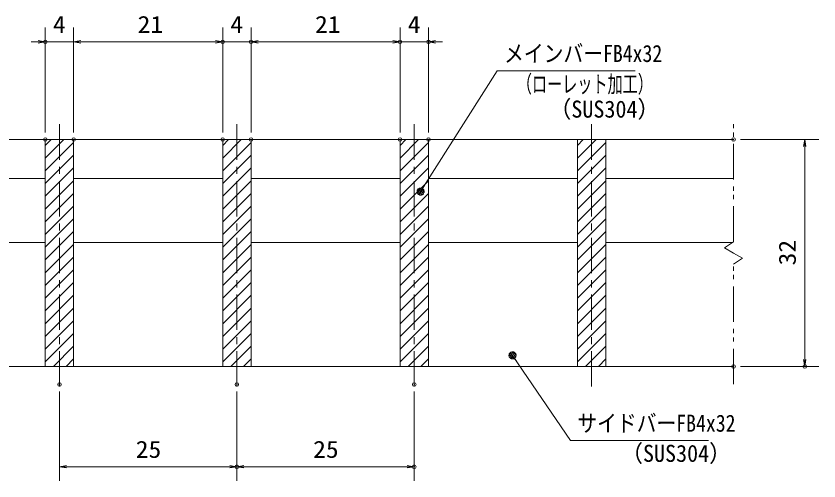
# Model space of a CAD drawing. Units: millimetres, scale not verified, with parts at other scales. Extents: x -1050 to 1050, y -742 to 742.
# Drawn here: x -651 to -85, y -475 to -147 of the extents above; entities that cross this region are included whole.
import ezdxf
from ezdxf.enums import TextEntityAlignment as Align

# ---------------------------------------------------------------- set-up
doc = ezdxf.new("R2010")
doc.units = ezdxf.units.MM
doc.header["$LTSCALE"] = 5
doc.header["$PDMODE"] = 32
doc.header["$PDSIZE"] = 2.5
doc.linetypes.add('CHAIN1', pattern=[8, 5, -1, 1, -1])
doc.linetypes.add('DOUBLE_CHAIN1', pattern=[8.8, 5, -1, 0.6, -0.6, 0.6, -1])
for name, color, linetype, lineweight in [('0-1_寸法注釈', 2, 'Continuous', 9), ('0-2_想像線', 134, 'DOUBLE_CHAIN1', 9), ('0-3_ハッチング', 4, 'Continuous', 9), ('0-4_0', 2, 'Continuous', 9), ('0-5_DEFPOINTS', 134, 'Continuous', 9), ('0-7_蓋', 5, 'Continuous', 9), ('0-9_中心線', 6, 'CHAIN1', 9)]:
    doc.layers.add(name, color=color, linetype=linetype, lineweight=lineweight)
doc.styles.add('ＭＳ ゴシック', font='')
doc.styles.get('ＭＳ ゴシック').set_extended_font_data('MS Gothic')

# ---------------------------------------------------------------- blocks, each defined once
blk = doc.blocks.new('_OPEN')
at = {"layer": '0-4_0'}
blk.add_line((0, 0), (-5, 0), dxfattribs=at)
blk.add_lwpolyline([(-5, 0.833), (0, 0), (-5, -0.833)], dxfattribs=at)
blk = doc.blocks.new('_Dot')
at = {"layer": '0-4_0'}
for p, q in [((-2.5, 0), (-5, 0)), ((2.445, 0.5), (-2.445, 0.5)), ((1.997, 1.5), (-1.997, 1.5)), ((2.289, -0.995), (-2.289, -0.995)), ((1.499, -1.995), (-1.499, -1.995))]:
    blk.add_line(p, q, dxfattribs=at)
for points in [[(2.5, 0), (2.48, 0.313), (2.421, 0.622), (2.324, 0.92), (2.191, 1.204), (2.023, 1.469), (1.822, 1.711), (1.594, 1.926), (1.34, 2.111), (1.064, 2.262), (0.773, 2.378), (0.468, 2.456), (0.157, 2.495), (-0.157, 2.495), (-0.468, 2.456), (-0.773, 2.378), (-1.064, 2.262), (-1.34, 2.111), (-1.594, 1.926), (-1.822, 1.711), (-2.023, 1.469), (-2.191, 1.204), (-2.324, 0.92), (-2.421, 0.622), (-2.48, 0.313), (-2.5, 0), (0, 0)], [(-2.5, 0), (-2.48, -0.313), (-2.421, -0.622), (-2.324, -0.92), (-2.191, -1.204), (-2.023, -1.469), (-1.822, -1.711), (-1.594, -1.926), (-1.34, -2.111), (-1.064, -2.262), (-0.773, -2.378), (-0.468, -2.456), (-0.157, -2.495), (0.157, -2.495), (0.468, -2.456), (0.773, -2.378), (1.064, -2.262), (1.34, -2.111), (1.594, -1.926), (1.822, -1.711), (2.023, -1.469), (2.191, -1.204), (2.324, -0.92), (2.421, -0.622), (2.48, -0.313), (2.5, 0), (0, 0)]]:
    blk.add_lwpolyline(points, close=True, dxfattribs=at)

msp = doc.modelspace()

# ---------------------------------------------------------------- linework, layer by layer
at = {"layer": '0-1_寸法注釈'}
for p, q in [((-630.45, -228.808), (-630.45, -154.9)), ((-610.45, -228.808), (-610.45, -154.9)), ((-610.45, -228.808), (-610.45, -154.9)), ((-505.45, -228.808), (-505.45, -154.9)), ((-505.45, -228.808), (-505.45, -154.9)), ((-485.45, -228.808), (-485.45, -154.9)), ((-485.45, -228.808), (-485.45, -154.9)), ((-380.45, -228.808), (-380.45, -154.9)), ((-380.45, -228.808), (-380.45, -154.9)), ((-360.45, -228.808), (-360.45, -154.9)), ((-635.45, -164.9), (-640.45, -164.9)), ((-610.45, -164.9), (-630.45, -164.9)), ((-605.45, -164.9), (-600.45, -164.9)), ((-605.45, -164.9), (-510.45, -164.9)), ((-510.45, -164.9), (-515.45, -164.9)), ((-505.45, -164.9), (-485.45, -164.9)), ((-480.45, -164.9), (-385.45, -164.9)), ((-480.45, -164.9), (-475.45, -164.9)), ((-385.45, -164.9), (-390.45, -164.9)), ((-380.45, -164.9), (-360.45, -164.9)), ((-355.45, -164.9), (-350.45, -164.9)), ((-140.45, -233.808), (-85.285, -233.808)), ((-95.285, -238.808), (-95.285, -388.808)), ((-140.45, -393.808), (-85.285, -393.808)), ((-620.45, -411.51), (-620.45, -474.529)), ((-495.45, -411.51), (-495.45, -474.529)), ((-495.45, -411.51), (-495.45, -474.529)), ((-370.45, -411.51), (-370.45, -474.529)), ((-615.45, -464.529), (-500.45, -464.529)), ((-490.45, -464.529), (-375.45, -464.529))]:
    msp.add_line(p, q, dxfattribs=at)
for points in [[(-214.764, -185.417), (-311.954, -185.417), (-365.465, -269.666)], [(-163.143, -446.117), (-260.333, -446.117), (-300.643, -386.797)]]:
    msp.add_lwpolyline(points, dxfattribs=at)
at = {"layer": '0-2_想像線'}
for p, q in [((-145.45, -305.859), (-145.45, -221.308)), ((-145.45, -305.859), (-151.743, -310.072)), ((-151.743, -310.072), (-145.45, -313.808)), ((-145.45, -406.308), (-145.45, -321.757))]:
    msp.add_line(p, q, dxfattribs=at)
msp.add_lwpolyline([(-145.45, -321.757), (-139.157, -317.545), (-145.45, -313.808)], dxfattribs=at)
at = {"layer": '0-3_ハッチング'}
for p, q in [((-630.45, -237.907), (-626.352, -233.808)), ((-630.45, -246.887), (-617.372, -233.808)), ((-630.45, -255.867), (-610.45, -235.867)), ((-505.45, -237.907), (-501.352, -233.808)), ((-505.45, -246.887), (-492.372, -233.808)), ((-505.45, -255.867), (-485.45, -235.867)), ((-380.45, -237.907), (-376.352, -233.808)), ((-380.45, -246.887), (-367.372, -233.808)), ((-380.45, -255.867), (-360.45, -235.867)), ((-255.45, -237.907), (-251.352, -233.808)), ((-255.45, -246.887), (-242.372, -233.808)), ((-255.45, -255.867), (-235.45, -235.867)), ((-630.45, -264.847), (-610.45, -244.847)), ((-505.45, -264.847), (-485.45, -244.847)), ((-380.45, -264.847), (-360.45, -244.847)), ((-255.45, -264.847), (-235.45, -244.847)), ((-630.45, -273.828), (-610.45, -253.828)), ((-505.45, -273.828), (-485.45, -253.828)), ((-380.45, -273.828), (-360.45, -253.828)), ((-255.45, -273.828), (-235.45, -253.828)), ((-630.45, -282.808), (-610.45, -262.808)), ((-505.45, -282.808), (-485.45, -262.808)), ((-380.45, -282.808), (-360.45, -262.808)), ((-255.45, -282.808), (-235.45, -262.808)), ((-630.45, -291.788), (-610.45, -271.788)), ((-505.45, -291.788), (-485.45, -271.788)), ((-380.45, -291.788), (-360.45, -271.788)), ((-255.45, -291.788), (-235.45, -271.788)), ((-630.45, -300.768), (-610.45, -280.768)), ((-505.45, -300.768), (-485.45, -280.768)), ((-380.45, -300.768), (-360.45, -280.768)), ((-255.45, -300.768), (-235.45, -280.768)), ((-630.45, -309.749), (-610.45, -289.749)), ((-505.45, -309.749), (-485.45, -289.749)), ((-380.45, -309.749), (-360.45, -289.749)), ((-255.45, -309.749), (-235.45, -289.749)), ((-630.45, -318.729), (-610.45, -298.729)), ((-505.45, -318.729), (-485.45, -298.729)), ((-380.45, -318.729), (-360.45, -298.729)), ((-255.45, -318.729), (-235.45, -298.729)), ((-630.45, -327.709), (-610.45, -307.709)), ((-505.45, -327.709), (-485.45, -307.709)), ((-380.45, -327.709), (-360.45, -307.709)), ((-255.45, -327.709), (-235.45, -307.709)), ((-630.45, -336.689), (-610.45, -316.689)), ((-505.45, -336.689), (-485.45, -316.689)), ((-380.45, -336.689), (-360.45, -316.689)), ((-255.45, -336.689), (-235.45, -316.689)), ((-630.45, -345.67), (-610.45, -325.67)), ((-505.45, -345.67), (-485.45, -325.67)), ((-380.45, -345.67), (-360.45, -325.67)), ((-255.45, -345.67), (-235.45, -325.67)), ((-630.45, -354.65), (-610.45, -334.65)), ((-505.45, -354.65), (-485.45, -334.65)), ((-380.45, -354.65), (-360.45, -334.65)), ((-255.45, -354.65), (-235.45, -334.65)), ((-630.45, -363.63), (-610.45, -343.63)), ((-505.45, -363.63), (-485.45, -343.63)), ((-380.45, -363.63), (-360.45, -343.63)), ((-255.45, -363.63), (-235.45, -343.63)), ((-630.45, -372.61), (-610.45, -352.61)), ((-505.45, -372.61), (-485.45, -352.61)), ((-380.45, -372.61), (-360.45, -352.61)), ((-255.45, -372.61), (-235.45, -352.61)), ((-630.45, -381.591), (-610.45, -361.591)), ((-505.45, -381.591), (-485.45, -361.591)), ((-380.45, -381.591), (-360.45, -361.591)), ((-255.45, -381.591), (-235.45, -361.591)), ((-630.45, -390.571), (-610.45, -370.571)), ((-505.45, -390.571), (-485.45, -370.571)), ((-380.45, -390.571), (-360.45, -370.571)), ((-255.45, -390.571), (-235.45, -370.571)), ((-624.707, -393.808), (-610.45, -379.551)), ((-499.707, -393.808), (-485.45, -379.551)), ((-374.707, -393.808), (-360.45, -379.551)), ((-249.707, -393.808), (-235.45, -379.551)), ((-615.727, -393.808), (-610.45, -388.531)), ((-490.727, -393.808), (-485.45, -388.531)), ((-365.727, -393.808), (-360.45, -388.531)), ((-240.727, -393.808), (-235.45, -388.531))]:
    msp.add_line(p, q, dxfattribs=at)
for points in [[(-610.45, -233.808), (-630.45, -233.808), (-630.45, -393.808), (-610.45, -393.808)], [(-485.45, -233.808), (-505.45, -233.808), (-505.45, -393.808), (-485.45, -393.808)], [(-360.45, -233.808), (-380.45, -233.808), (-380.45, -393.808), (-360.45, -393.808)], [(-235.45, -233.808), (-255.45, -233.808), (-255.45, -393.808), (-235.45, -393.808)]]:
    msp.add_lwpolyline(points, close=True, dxfattribs=at)
at = {"layer": '0-5_DEFPOINTS'}
for p in [(-630.45, -164.9), (-505.45, -164.9), (-485.45, -164.9), (-380.45, -164.9), (-360.45, -164.9), (-630.45, -233.808), (-610.45, -233.808), (-505.45, -233.808), (-485.45, -233.808), (-380.45, -233.808), (-360.45, -233.808), (-145.45, -233.808), (-145.45, -393.808), (-95.285, -393.808), (-620.45, -406.51), (-495.45, -406.51), (-370.45, -406.51), (-495.45, -464.529), (-370.45, -464.529)]:
    msp.add_point(p, dxfattribs=at)
at = {"layer": '0-7_蓋'}
for p, q in [((-845.45, -233.808), (-145.45, -233.808)), ((-630.45, -233.808), (-610.45, -233.808)), ((-630.45, -233.808), (-630.45, -393.808)), ((-610.45, -393.808), (-610.45, -233.808)), ((-505.45, -233.808), (-485.45, -233.808)), ((-505.45, -233.808), (-505.45, -393.808)), ((-485.45, -393.808), (-485.45, -233.808)), ((-380.45, -233.808), (-360.45, -233.808)), ((-380.45, -233.808), (-380.45, -393.808)), ((-360.45, -393.808), (-360.45, -233.808)), ((-255.45, -233.808), (-235.45, -233.808)), ((-255.45, -233.808), (-255.45, -393.808)), ((-235.45, -393.808), (-235.45, -233.808)), ((-735.45, -261.308), (-630.45, -261.308)), ((-610.45, -261.308), (-505.45, -261.308)), ((-485.45, -261.308), (-380.45, -261.308)), ((-360.45, -261.308), (-255.45, -261.308)), ((-235.45, -261.308), (-145.45, -261.308)), ((-735.45, -306.308), (-630.45, -306.308)), ((-610.45, -306.308), (-505.45, -306.308)), ((-485.45, -306.308), (-380.45, -306.308)), ((-360.45, -306.308), (-255.45, -306.308)), ((-235.45, -306.308), (-146.121, -306.308)), ((-845.45, -393.808), (-145.45, -393.808)), ((-630.45, -393.808), (-610.45, -393.808)), ((-505.45, -393.808), (-485.45, -393.808)), ((-380.45, -393.808), (-360.45, -393.808)), ((-255.45, -393.808), (-235.45, -393.808))]:
    msp.add_line(p, q, dxfattribs=at)
at = {"layer": '0-9_中心線'}
for p, q in [((-620.45, -408.035), (-620.45, -221.106)), ((-495.45, -408.035), (-495.45, -221.106)), ((-370.45, -408.035), (-370.45, -221.106)), ((-245.45, -408.035), (-245.45, -221.106))]:
    msp.add_line(p, q, dxfattribs=at)

# ---------------------------------------------------------------- block references
at = {"layer": '0-1_寸法注釈'}
for p in [(-630.45, -164.9), (-505.45, -164.9), (-505.45, -164.9), (-380.45, -164.9), (-380.45, -164.9), (-495.45, -464.529), (-370.45, -464.529)]:
    msp.add_blockref('_OPEN', p, dxfattribs=at)
for name, p, rotation in [('_OPEN', (-610.45, -164.9), 180), ('_OPEN', (-610.45, -164.9), 180), ('_OPEN', (-485.45, -164.9), 180), ('_OPEN', (-485.45, -164.9), 180), ('_OPEN', (-360.45, -164.9), 180), ('_OPEN', (-95.285, -233.808), 90), ('_Dot', (-366.009, -270.506), 237.09638), ('_Dot', (-301.215, -385.977), 124.85308), ('_OPEN', (-95.285, -393.808), 270), ('_OPEN', (-620.45, -464.529), 180), ('_OPEN', (-495.45, -464.529), 180)]:
    msp.add_blockref(name, p, dxfattribs=dict(at, rotation=rotation))

# ---------------------------------------------------------------- texts
at = {"layer": '0-1_寸法注釈', "color": 7, "style": 'ＭＳ ゴシック'}
for s, height, width, p in [('4', 12.02, 1.1, (-625.035, -162.213)), ('21', 12.02, 1.1, (-565.373, -162.213)), ('4', 12.02, 1.1, (-500.035, -162.213)), ('21', 12.02, 1.1, (-440.373, -162.213)), ('4', 12.02, 1.1, (-375.035, -162.213)), ('メインバーFB4x32', 12.03, 0.85, (-307.177, -182.73)), ('（ローレット加工）', 12.02, 0.65, (-298.177, -204.285)), ('（SUS304）', 12.02, 0.95, (-275.33, -221.949)), ('サイドバーFB4x32', 12.03, 0.85, (-255.556, -443.43)), ('25', 12.02, 1.1, (-566.683, -461.842)), ('25', 12.02, 1.1, (-441.683, -461.842)), ('（SUS304）', 12.02, 0.95, (-224.847, -464.674))]:
    msp.add_text(s, height=height, dxfattribs=dict(at, width=width)).set_placement(p, align=Align.BOTTOM_LEFT)
at = {"layer": '0-1_寸法注釈', "color": 7, "style": 'ＭＳ ゴシック', "width": 1.1}
msp.add_text('32', height=12.02, rotation=90, dxfattribs=at).set_placement((-97.972, -322.542), align=Align.BOTTOM_LEFT)

doc.saveas('drawing.dxf')
